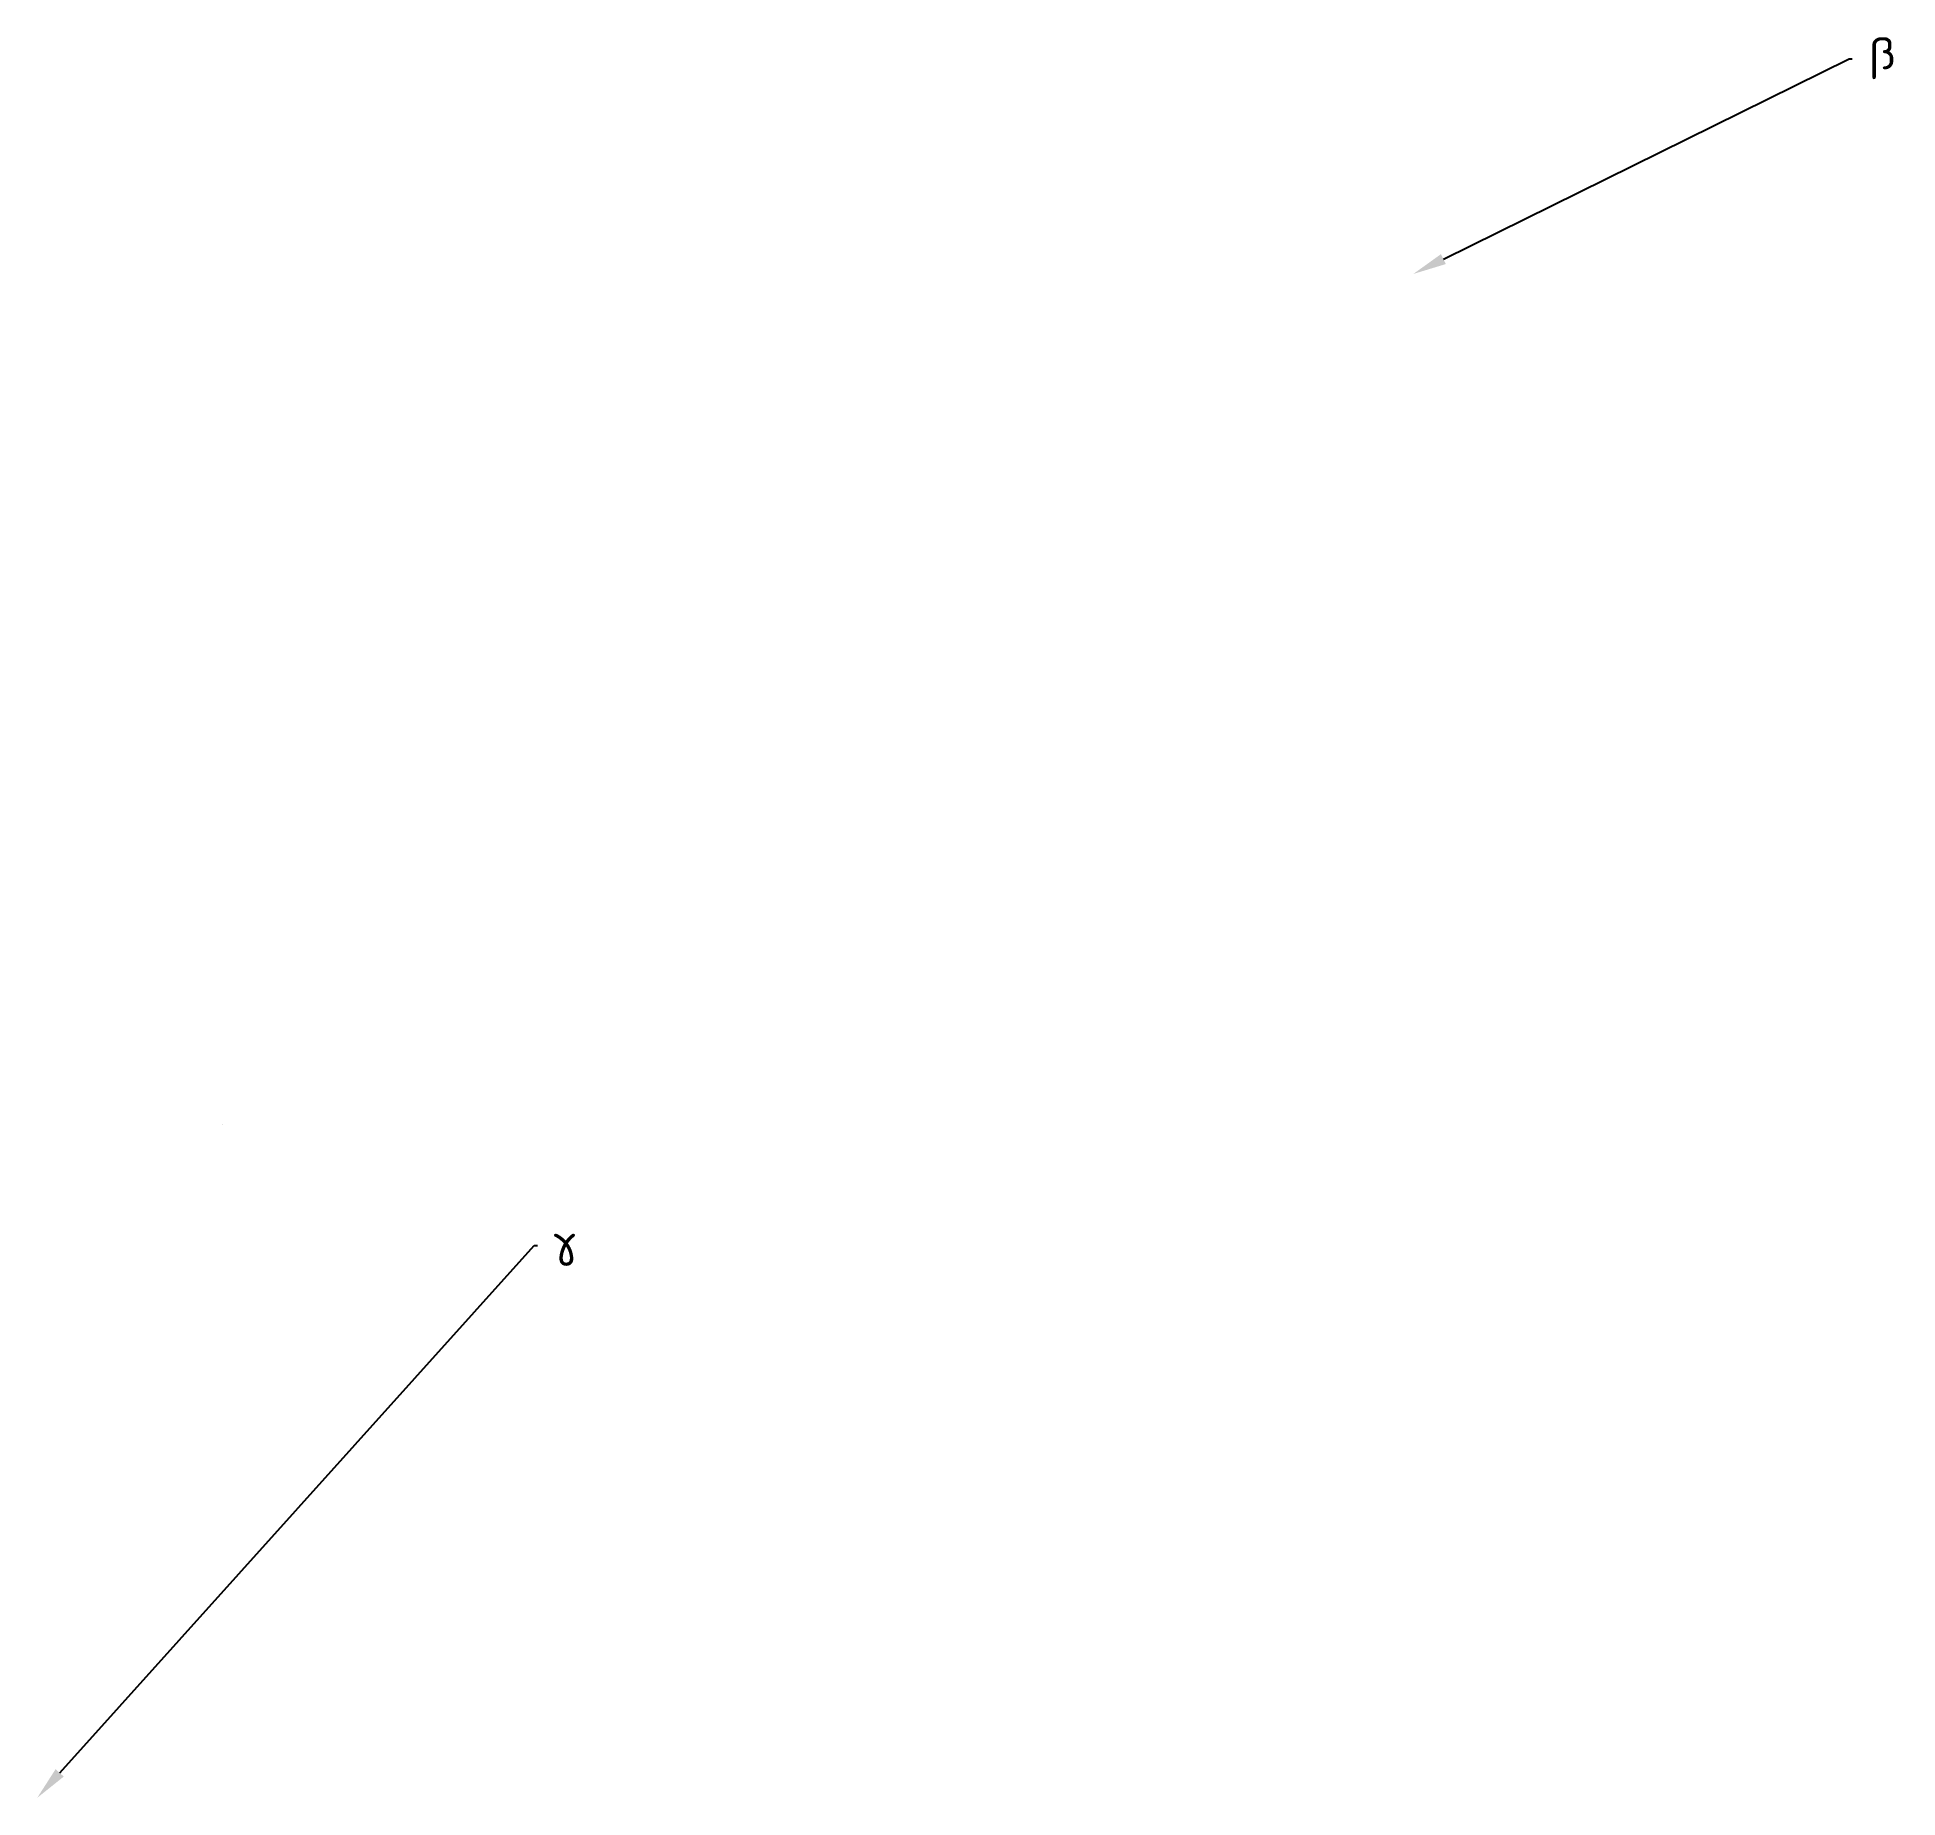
# Model space of a CAD drawing. Header units: millimetres. Extents: x 448 to 670, y -499 to -289.
import ezdxf
from ezdxf import colors
from ezdxf.entities.mleader import LeaderData, LeaderLine
from ezdxf.math import Vec2, Vec3

# ---------------------------------------------------------------- set-up
doc = ezdxf.new("R2010")
doc.units = ezdxf.units.MM
doc.layers.add('ТОНКИЕ', color=7, linetype='Continuous', lineweight=20)

msp = doc.modelspace()

# ---------------------------------------------------------------- linework, layer by layer
msp.add_line((469.97, -418.47, 65.18), (469.97, -418.47, 65.18))
msp.add_line((469.97, -418.47, 65.18), (469.97, -418.47, 65.18))

# ---------------------------------------------------------------- leaders
at = {"layer": 'ТОНКИЕ', "color": 2}
ml = msp.add_multileader_mtext('Standard', dxfattribs=at)
ml.set_content('{\\fISOCPEUR|b0|i0|c0|p34;\\H0.95833x;\\C256;β}', color=2)
ml.set_leader_properties(color=250)
ml.build(insert=Vec2(0, 0))
ml.multileader.update_dxf_attribs({"text_right_attachment_type": 6, "dogleg_length": 0.36})
ctx = ml.context
ctx.base_point, ctx.plane_origin = Vec3(664.32, -291.34), Vec3(619.53, -317)
ctx.right_attachment = 6
notes = []
notes.append((ctx, [(0, (1, 1, 0), (663.96, -291.34), (1, 0), 0.36, [(0, [(611.98, -317)], 0, [])])]))
ctx.mtext.insert, ctx.mtext.flow_direction = Vec3(666.32, -288.77), 5
ml = msp.add_multileader_mtext('Standard', dxfattribs=at)
ml.set_content('{\\fISOCPEUR|b0|i0|c0|p34;\\H0.95833x;\\C256;γ}', color=2)
ml.set_leader_properties(color=250)
ml.build(insert=Vec2(0, 0))
ml.multileader.update_dxf_attribs({"text_right_attachment_type": 6, "dogleg_length": 0.36})
ctx = ml.context
ctx.base_point, ctx.plane_origin = Vec3(507.5, -432.87, 138.56), Vec3(447.85, -498.73, 138.56)
ctx.right_attachment, ctx.text_align_type = 6, 1
notes.append((ctx, [(0, (1, 1, 0), (507.14, -432.87, 138.56), (1, 0), 0.36, [(0, [(447.85, -498.73, 138.56)], 0, [])])]))
ctx.mtext.insert, ctx.mtext.alignment, ctx.mtext.flow_direction = Vec3(510.74, -430.3, 138.56), 2, 5
for ctx, leaders in notes:
    for number, flags, end, landing, length, lines in leaders:
        leader = LeaderData()
        leader.index, (leader.has_last_leader_line, leader.has_dogleg_vector, leader.attachment_direction) = number, flags
        leader.last_leader_point, leader.dogleg_vector, leader.dogleg_length = Vec3(end), Vec3(landing), length
        for number, points, colour, breaks in lines:
            line = LeaderLine()
            line.index, line.vertices, line.color, line.breaks = number, Vec3.list(points), colors.encode_raw_color(colour), breaks
            leader.lines.append(line)
        ctx.leaders.append(leader)

doc.saveas('drawing.dxf')
